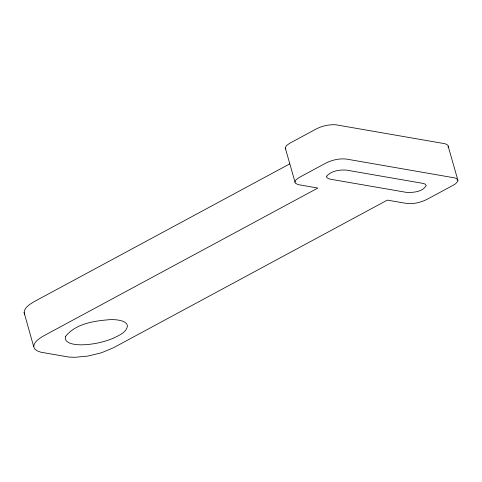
<?xml version="1.0" encoding="UTF-8"?>
<svg xmlns="http://www.w3.org/2000/svg" width="482" height="482" viewBox="0 0 482 482"><rect width="100%" height="100%" fill="white"/><g stroke="black" fill="none" stroke-linecap="round" stroke-linejoin="round"><path stroke-width="0.72" d="M33.698 346.697C34.077 341.256 39.645 338.388 43.748 335.815L317.819 188.07L297.997 184.588L295.327 183.172L285.296 148.028L286.326 145.709L289.688 143.268L316.499 128.815C322.482 125.844 329.266 124.356 335.948 124.802L445.199 143.757L447.868 145.172L457.9 180.316L457.695 181.437L455.454 183.865L453.502 185.076L426.691 199.53C420.4 202.585 413.182 204.284 406.187 203.362L387.311 200.126L113.24 347.871L101.545 352.752L87.863 356.09L74.565 357.319L68.793 357.054L40.789 352.191L37.09 350.812L34.692 348.956L33.698 346.697L24.1 312.541C24.48 307.1 30.041 304.232 34.144 301.66L289.682 163.904M294.894 182.184L295.924 179.864L299.292 177.424L326.103 162.97C332.411 159.879 339.641 158.259 346.66 159.108L454.797 177.912L456.418 178.515L457.9 180.316M448.097 147.281L448.302 146.16M285.296 148.028L285.73 149.016M24.1 312.541L24.841 314.234M65.666 336.243L65.233 338.641L66.161 340.756L68.408 342.503A40.97 13.406 -15.7 0 0 81.832 344.829C92.49 344.606 103.076 342.359 112.963 338.4C118.476 335.574 126.513 332.785 127.501 325.778L126.573 323.663L124.326 321.922A40.97 13.406 -15.7 0 0 110.908 319.59C95.117 320.759 76.246 323.241 65.666 336.243M326.712 176.123L326.898 177.81L329.833 179.117L406.32 192.354C413.044 192.728 422.762 191.969 426.245 185.48L425.058 184.04L422.961 183.383L346.516 170.122C339.702 169.64 331.429 170.736 326.712 176.123"/></g></svg>
